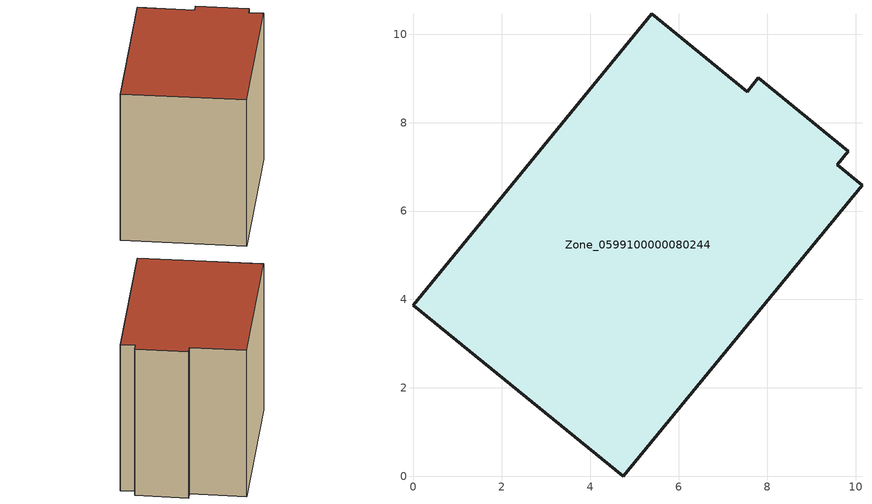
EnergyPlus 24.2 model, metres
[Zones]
Zone_0599100000080244
 floor ground (C_G): 9.58,7.04 10.15,6.59 4.75,0 0,3.87 5.39,10.46 7.55,8.7 7.8,9.02 9.83,7.35 z0
 wall outside (C_F): 7.55,8.7 5.39,10.46 0,3.87 4.75,0 10.15,6.59 9.58,7.04 9.83,7.35 7.8,9.02 7.55,8.7 z0:8.1
 roof outside (C_R): 10.15,6.59 9.58,7.04 9.83,7.35 7.8,9.02 7.55,8.7 5.39,10.46 0,3.87 4.75,0 z8.1
[BUILDING]
Pand.0599100000080244: North Axis=0; Terrain=City; Loads Convergence Tolerance Value=0.04; Temperature Convergence Tolerance Value=0.4; Solar Distribution=FullExterior; Maximum Number of Warmup Days=25; Minimum Number of Warmup Days=1
[Site:Location]
Rotterdam.The.Hague.AP_ZH_NLD Design_Conditions: Latitude=51.96; Longitude=4.45; Time Zone=1; Elevation=-4.5
[SITE:GROUNDTEMPERATURE:BUILDINGSURFACE]
18, 18, 18, 18, 18, 18, 18, 18, 18, 18, 18, 18
[MATERIAL] Thermal Absorptance=0.9; Solar Absorptance=0.7; Visible Absorptance=0.7
Name | Roughness | Thickness | Conductivity | Density | Specific Heat
G.TI.1946-1964 | MediumSmooth | 0.15 | 1 | 540 | 1210
F.TI.1946-1964 | Rough | 0.3 | 0.857143 | 1920 | 840
R.TI.1946-1964 | MediumRough | 0.2 | 0.277778 | 1500 | 1000
[CONSTRUCTION]
C_G: G.TI.1946-1964
C_F: F.TI.1946-1964
C_R: R.TI.1946-1964
[ZONE]
Zone_0599100000080244: Type=1; Multiplier=1; Ceiling Height=Autocalculate; Volume=Autocalculate; Floor Area=autocalculate; Part of Total Floor Area=Yes
[ZONEINFILTRATION:DESIGNFLOWRATE]
Infil_Zone_0599100000080244: Zone or ZoneList or Space or SpaceList=Zone_0599100000080244; Schedule=AlwaysOn; Design Flow Rate Calculation Method=Flow/Area; Flow Rate per Floor Area=0.003; Constant Term Coefficient=1; Temperature Term Coefficient=0; Velocity Term Coefficient=0; Velocity Squared Term Coefficient=0
[HVACTEMPLATE:ZONE:IDEALLOADSAIRSYSTEM]
Zone_0599100000080244: Maximum Heating Supply Air Temperature=50; Minimum Cooling Supply Air Temperature=13; Maximum Heating Supply Air Humidity Ratio=0.0156; Minimum Cooling Supply Air Humidity Ratio=0.0077; Heating Limit=NoLimit; Cooling Limit=NoLimit; Dehumidification Control Type=ConstantSensibleHeatRatio; Cooling Sensible Heat Ratio=0.7; Dehumidification Setpoint=60; Humidification Control Type=None; Humidification Setpoint=30; Outdoor Air Method=None; Outdoor Air Flow Rate per Person=0.00944; Outdoor Air Flow Rate per Zone Floor Area=0; Outdoor Air Flow Rate per Zone=0; Demand Controlled Ventilation Type=None; Outdoor Air Economizer Type=NoEconomizer; Heat Recovery Type=None; Sensible Heat Recovery Effectiveness=0.7; Latent Heat Recovery Effectiveness=0.65
[ZONECONTROL:THERMOSTAT]
ThermostatControl_Zone_0599100000080244: Zone or ZoneList=Zone_0599100000080244; Control Type Schedule=DualSetpointControlType; Control 1=Thermostat_Zone_0599100000080244; Temperature Difference Between Cutout And Setpoint=0
[THERMOSTATSETPOINT:DUALSETPOINT]
Thermostat_Zone_0599100000080244: Heating Setpoint Temperature Schedule=HeatingSetpoint_Zone_0599100000080244; Cooling Setpoint Temperature Schedule=CoolingSetpoint_Zone_0599100000080244
[SCHEDULE:COMPACT]
HeatingSetpoint_Zone_0599100000080244: Through: 12/31, For: AllDays, Until: 24:00, 21
CoolingSetpoint_Zone_0599100000080244: Through: 12/31, For: AllDays, Until: 24:00, 24
DualSetpointControlType: Through: 12/31, For: AllDays, Until: 24:00, 4
AlwaysOn: Through: 12/31, For: AllDays, Until: 24:00, 1
